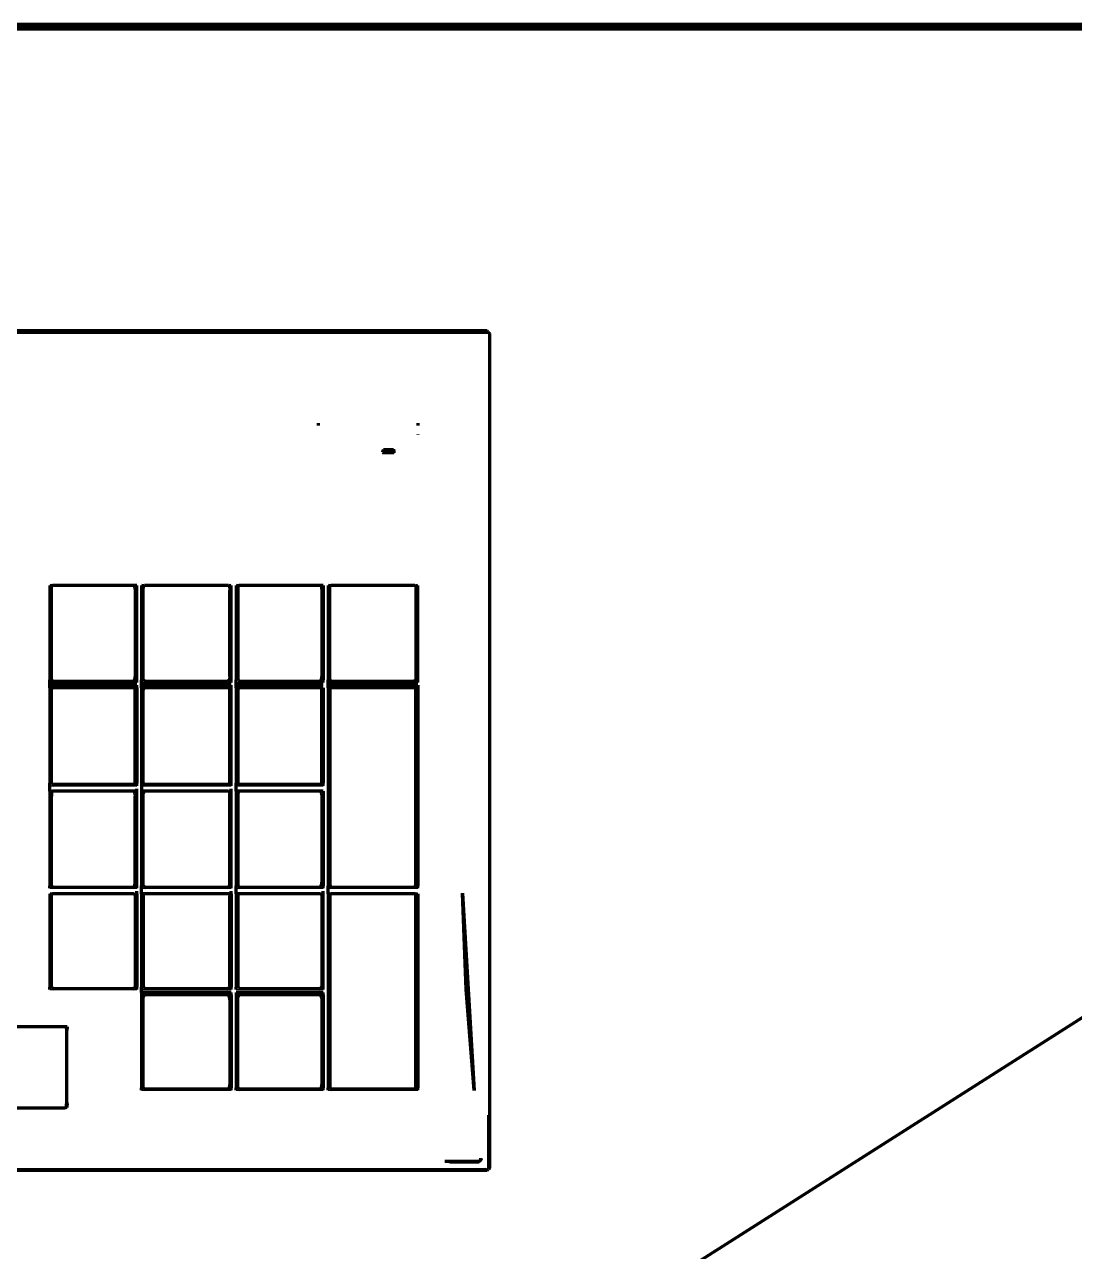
# Model space of a CAD drawing. Header units: millimetres. Extents: x 4307 to 31003, y 2809 to 20009.
# Drawn here: x 16543.6 to 16688.7, y 12619.8 to 12789.3 of the extents above; entities that cross this region are included whole.
import ezdxf

# ---------------------------------------------------------------- set-up
doc = ezdxf.new("R2010")
doc.units = ezdxf.units.MM
doc.layers.add('ProfileEdges', color=7, linetype='Continuous')

msp = doc.modelspace()

# ---------------------------------------------------------------- linework, layer by layer
for p, q in [((16593.09, 12730.2), (16594.63, 12730.2)), ((16593.19, 12730.02), (16593.13, 12730.09)), ((16594.63, 12730.09), (16594.56, 12730.02)), ((16594.69, 12730.2), (16594.63, 12730.2)), ((16547.1, 12698.73), (16547.33, 12698.73)), ((16547.1, 12698.39), (16559.1, 12698.39)), ((16547.33, 12698.73), (16547.62, 12698.73)), ((16558.58, 12698.73), (16558.86, 12698.73)), ((16558.86, 12698.73), (16559.1, 12698.73)), ((16559.78, 12698.73), (16560, 12698.73)), ((16559.78, 12698.39), (16572.17, 12698.39)), ((16560, 12698.73), (16560.3, 12698.73)), ((16571.66, 12698.73), (16571.89, 12698.73)), ((16571.89, 12698.73), (16572.17, 12698.73)), ((16572.85, 12698.73), (16573.07, 12698.73)), ((16572.85, 12698.39), (16584.87, 12698.39)), ((16573.07, 12698.73), (16573.37, 12698.73)), ((16584.36, 12698.73), (16584.63, 12698.73)), ((16584.63, 12698.73), (16584.87, 12698.73)), ((16585.56, 12698.73), (16585.78, 12698.73)), ((16585.56, 12698.39), (16597.92, 12698.39)), ((16585.78, 12698.73), (16585.83, 12698.73)), ((16585.99, 12698.73), (16586.07, 12698.73)), ((16597.4, 12698.73), (16597.7, 12698.73)), ((16597.7, 12698.73), (16597.92, 12698.73)), ((16547.1, 12684.44), (16547.33, 12684.44)), ((16547.1, 12684.1), (16559.1, 12684.1)), ((16547.33, 12684.44), (16558.88, 12684.44)), ((16558.88, 12684.44), (16559.1, 12684.44)), ((16559.78, 12684.44), (16560, 12684.44)), ((16559.78, 12684.1), (16572.17, 12684.1)), ((16560, 12684.44), (16571.95, 12684.44)), ((16571.95, 12684.44), (16572.17, 12684.44)), ((16572.85, 12684.44), (16573.07, 12684.44)), ((16572.85, 12684.1), (16584.87, 12684.1)), ((16573.07, 12684.44), (16584.65, 12684.44)), ((16584.65, 12684.44), (16584.87, 12684.44)), ((16547.1, 12670.27), (16547.33, 12670.27)), ((16547.1, 12669.93), (16559.1, 12669.93)), ((16547.33, 12670.27), (16547.62, 12670.27)), ((16558.58, 12670.27), (16558.86, 12670.27)), ((16558.86, 12670.27), (16559.1, 12670.27)), ((16559.78, 12670.27), (16560, 12670.27)), ((16559.78, 12669.93), (16572.17, 12669.93)), ((16560, 12670.27), (16560.3, 12670.27)), ((16571.66, 12670.27), (16571.95, 12670.27)), ((16571.95, 12670.27), (16572.17, 12670.27)), ((16572.85, 12670.27), (16573.07, 12670.27)), ((16572.85, 12669.93), (16584.87, 12669.93)), ((16573.07, 12670.27), (16573.37, 12670.27)), ((16584.36, 12670.27), (16584.63, 12670.27)), ((16584.63, 12670.27), (16584.87, 12670.27)), ((16585.56, 12670.27), (16585.83, 12670.27)), ((16585.56, 12669.93), (16597.92, 12669.93)), ((16585.99, 12670.27), (16586.07, 12670.27)), ((16597.4, 12670.27), (16597.66, 12670.27)), ((16597.66, 12670.27), (16597.92, 12670.27)), ((16547.1, 12656.27), (16547.33, 12656.27)), ((16547.1, 12655.94), (16559.1, 12655.94)), ((16547.33, 12656.27), (16547.62, 12656.27)), ((16558.58, 12656.27), (16558.88, 12656.27)), ((16558.88, 12656.27), (16559.1, 12656.27)), ((16559.78, 12656.27), (16560.03, 12656.27)), ((16559.78, 12655.94), (16572.17, 12655.94)), ((16560.03, 12656.27), (16560.3, 12656.27)), ((16571.66, 12656.27), (16571.95, 12656.27)), ((16571.95, 12656.27), (16572.17, 12656.27)), ((16572.85, 12656.27), (16573.1, 12656.27)), ((16572.85, 12655.94), (16584.87, 12655.94)), ((16573.1, 12656.27), (16573.37, 12656.27)), ((16584.36, 12656.27), (16584.65, 12656.27)), ((16584.65, 12656.27), (16584.87, 12656.27)), ((16559.78, 12642.35), (16560, 12642.35)), ((16560, 12642.35), (16571.93, 12642.35)), ((16571.93, 12642.35), (16572.17, 12642.35)), ((16572.85, 12642.35), (16573.07, 12642.35)), ((16573.07, 12642.35), (16584.63, 12642.35)), ((16584.63, 12642.35), (16584.87, 12642.35)), ((16585.56, 12642.35), (16585.81, 12642.35)), ((16585.81, 12642.35), (16597.66, 12642.35)), ((16597.66, 12642.35), (16597.92, 12642.35)), ((16559.78, 12642.02), (16572.17, 12642.02)), ((16572.85, 12642.02), (16584.87, 12642.02)), ((16585.56, 12642.02), (16597.92, 12642.02)), ((16549.15, 12639.64), (16549.41, 12639.64)), ((16549.41, 12639.97), (16549.49, 12639.97)), ((16549.41, 12639.64), (16549.49, 12639.64)), ((16607.74, 12631.46), (16607.74, 12639.77)), ((16607.63, 12631.31), (16607.63, 12638.59)), ((16606.46, 12632.07), (16606.76, 12632.46)), ((16606.76, 12632.46), (16606.81, 12632.45)), ((16606.79, 12632.26), (16606.81, 12632.45)), ((16606.81, 12632.49), (16606.81, 12632.45)), ((16607.63, 12631.31), (16607.47, 12631.15)), ((16607.74, 12631.46), (16607.63, 12631.31))]:
    msp.add_line(p, q)
at = {"layer": 'ProfileEdges', "lineweight": 211}
for p, q in [((16762.73, 12789.29), (16295.97, 12789.27)), ((16781.09, 12788.66), (16296.04, 12788.66)), ((16314.41, 12789.05), (16762.71, 12789.05)), ((16308.47, 12746.77), (16607.67, 12746.79)), ((16607.52, 12746.95), (16308.64, 12746.95)), ((16607.67, 12746.79), (16607.52, 12746.95)), ((16607.67, 12746.79), (16607.87, 12746.6)), ((16607.87, 12631.3), (16607.87, 12746.6)), ((16584.21, 12733.86), (16584.21, 12734.2)), ((16597.92, 12734.19), (16597.92, 12733.86)), ((16597.92, 12732.69), (16597.92, 12732.64)), ((16593.13, 12730.57), (16593.13, 12730.44)), ((16593.13, 12730.44), (16593.19, 12730.52)), ((16594.56, 12730.52), (16593.19, 12730.52)), ((16594.63, 12730.44), (16594.56, 12730.52)), ((16594.63, 12730.44), (16594.63, 12730.6)), ((16593.09, 12730.2), (16593.08, 12730.14)), ((16593.08, 12730.14), (16593.13, 12730.09)), ((16593.08, 12730.14), (16594.63, 12730.14)), ((16593.09, 12730.2), (16593.13, 12730.41)), ((16593.13, 12730.41), (16593.13, 12730.44)), ((16594.63, 12730.44), (16594.63, 12730.2)), ((16594.63, 12730.2), (16594.63, 12730.14)), ((16594.63, 12730.14), (16594.63, 12730.09)), ((16594.69, 12730.14), (16594.63, 12730.14)), ((16547.36, 12711.73), (16547.1, 12711.77)), ((16547.1, 12711.77), (16547.1, 12698.73)), ((16547.3, 12711.47), (16547.36, 12711.73)), ((16547.3, 12711.47), (16547.3, 12698.84)), ((16547.36, 12711.73), (16547.48, 12711.77)), ((16557.22, 12711.77), (16547.48, 12711.77)), ((16558.58, 12711.77), (16557.22, 12711.77)), ((16558.8, 12711.71), (16558.58, 12711.77)), ((16559.1, 12711.77), (16558.58, 12711.77)), ((16558.84, 12711.48), (16558.8, 12711.71)), ((16558.84, 12711.48), (16558.91, 12711.09)), ((16558.91, 12711.09), (16558.91, 12699.22)), ((16559.1, 12698.73), (16559.1, 12711.77)), ((16560.04, 12711.73), (16559.78, 12711.77)), ((16559.78, 12711.77), (16559.78, 12698.73)), ((16560.04, 12711.73), (16559.98, 12711.47)), ((16559.98, 12698.84), (16559.98, 12711.47)), ((16560.04, 12711.73), (16560.16, 12711.77)), ((16571.79, 12711.77), (16560.16, 12711.77)), ((16571.79, 12711.77), (16571.91, 12711.73)), ((16572.17, 12711.77), (16571.91, 12711.73)), ((16571.91, 12711.73), (16571.98, 12711.09)), ((16571.98, 12699.22), (16571.98, 12711.09)), ((16572.17, 12698.73), (16572.17, 12711.77)), ((16572.85, 12711.77), (16572.85, 12698.73)), ((16573.11, 12711.73), (16572.85, 12711.77)), ((16573.11, 12711.73), (16573.05, 12711.47)), ((16573.05, 12711.47), (16573.05, 12698.84)), ((16573.11, 12711.73), (16573.23, 12711.77)), ((16582.99, 12711.77), (16573.23, 12711.77)), ((16584.36, 12711.77), (16582.99, 12711.77)), ((16584.57, 12711.71), (16584.36, 12711.77)), ((16584.87, 12711.77), (16584.36, 12711.77)), ((16584.57, 12711.71), (16584.62, 12711.48)), ((16584.62, 12711.48), (16584.68, 12711.09)), ((16584.68, 12711.09), (16584.68, 12699.22)), ((16584.87, 12711.77), (16584.87, 12698.73)), ((16585.81, 12711.73), (16585.56, 12711.77)), ((16585.56, 12711.77), (16585.56, 12698.73)), ((16585.75, 12711.47), (16585.81, 12711.73)), ((16585.75, 12711.47), (16585.75, 12698.84)), ((16585.81, 12711.73), (16585.93, 12711.77)), ((16597.54, 12711.77), (16585.93, 12711.77)), ((16597.54, 12711.77), (16597.66, 12711.73)), ((16597.92, 12711.77), (16597.66, 12711.73)), ((16597.66, 12711.73), (16597.73, 12711.47)), ((16597.73, 12698.84), (16597.73, 12711.47)), ((16597.92, 12698.73), (16597.92, 12711.77)), ((16547.1, 12698.39), (16547.1, 12698.73)), ((16547.1, 12697.98), (16547.1, 12698.39)), ((16547.33, 12698.73), (16547.3, 12698.84)), ((16547.36, 12698.58), (16547.33, 12698.73)), ((16547.62, 12698.49), (16547.36, 12698.58)), ((16558.58, 12698.55), (16547.62, 12698.49)), ((16558.58, 12698.55), (16558.84, 12698.58)), ((16558.84, 12698.58), (16558.86, 12698.73)), ((16558.86, 12698.73), (16558.91, 12699.22)), ((16559.1, 12698.39), (16559.1, 12698.73)), ((16559.78, 12698.39), (16559.78, 12698.73)), ((16559.78, 12697.98), (16559.78, 12698.39)), ((16559.98, 12698.84), (16560, 12698.73)), ((16560, 12698.73), (16560.04, 12698.58)), ((16560.04, 12698.58), (16560.3, 12698.49)), ((16571.66, 12698.55), (16560.3, 12698.49)), ((16571.87, 12698.6), (16571.66, 12698.55)), ((16571.89, 12698.73), (16571.87, 12698.6)), ((16571.91, 12698.83), (16571.89, 12698.73)), ((16571.98, 12699.22), (16571.91, 12698.83)), ((16572.17, 12698.39), (16572.17, 12698.73)), ((16572.85, 12698.39), (16572.85, 12698.73)), ((16572.85, 12697.98), (16572.85, 12698.39)), ((16573.07, 12698.73), (16573.05, 12698.84)), ((16573.11, 12698.58), (16573.07, 12698.73)), ((16573.11, 12698.58), (16573.37, 12698.49)), ((16584.36, 12698.55), (16573.37, 12698.49)), ((16584.36, 12698.55), (16584.62, 12698.58)), ((16584.62, 12698.58), (16584.63, 12698.73)), ((16584.63, 12698.73), (16584.68, 12699.22)), ((16584.87, 12698.39), (16584.87, 12698.73)), ((16585.56, 12698.39), (16585.56, 12698.73)), ((16585.56, 12697.98), (16585.56, 12698.39)), ((16585.75, 12698.84), (16585.78, 12698.73)), ((16585.78, 12698.73), (16585.81, 12698.58)), ((16586.07, 12698.49), (16585.81, 12698.58)), ((16597.4, 12698.55), (16586.07, 12698.49)), ((16597.66, 12698.58), (16597.4, 12698.55)), ((16597.66, 12698.58), (16597.7, 12698.73)), ((16597.7, 12698.73), (16597.73, 12698.84)), ((16597.92, 12698.39), (16597.92, 12698.73)), ((16559.1, 12697.98), (16547.1, 12697.98)), ((16547.1, 12697.64), (16547.1, 12697.98)), ((16547.1, 12697.64), (16547.1, 12684.44)), ((16547.52, 12697.64), (16547.1, 12697.64)), ((16547.4, 12697.58), (16547.3, 12697.34)), ((16547.3, 12697.34), (16547.3, 12684.55)), ((16547.52, 12697.64), (16547.4, 12697.58)), ((16547.62, 12697.69), (16547.52, 12697.64)), ((16558.72, 12697.64), (16547.52, 12697.64)), ((16558.58, 12697.69), (16547.62, 12697.69)), ((16558.58, 12697.69), (16558.72, 12697.64)), ((16558.72, 12697.64), (16558.84, 12697.6)), ((16559.1, 12697.64), (16558.84, 12697.6)), ((16558.84, 12697.6), (16558.91, 12697.34)), ((16558.91, 12684.55), (16558.91, 12697.34)), ((16559.1, 12697.64), (16559.1, 12697.98)), ((16559.1, 12697.64), (16559.1, 12684.44)), ((16572.17, 12697.98), (16559.78, 12697.98)), ((16559.78, 12697.64), (16559.78, 12697.98)), ((16560.2, 12697.64), (16559.78, 12697.64)), ((16559.78, 12697.64), (16559.78, 12684.44)), ((16560.08, 12697.58), (16559.98, 12697.34)), ((16559.98, 12684.55), (16559.98, 12697.34)), ((16560.2, 12697.64), (16560.08, 12697.58)), ((16560.3, 12697.69), (16560.2, 12697.64)), ((16571.79, 12697.64), (16560.2, 12697.64)), ((16571.66, 12697.69), (16560.3, 12697.69)), ((16571.66, 12697.69), (16571.79, 12697.64)), ((16571.79, 12697.64), (16571.91, 12697.6)), ((16572.17, 12697.64), (16571.91, 12697.6)), ((16571.98, 12697.34), (16571.91, 12697.6)), ((16571.98, 12684.55), (16571.98, 12697.34)), ((16572.17, 12697.64), (16572.17, 12697.98)), ((16572.17, 12684.44), (16572.17, 12697.64)), ((16584.87, 12697.98), (16572.85, 12697.98)), ((16572.85, 12697.64), (16572.85, 12697.98)), ((16572.85, 12697.64), (16572.85, 12684.44)), ((16573.27, 12697.64), (16572.85, 12697.64)), ((16573.15, 12697.58), (16573.05, 12697.34)), ((16573.05, 12697.34), (16573.05, 12684.55)), ((16573.27, 12697.64), (16573.15, 12697.58)), ((16573.37, 12697.69), (16573.27, 12697.64)), ((16584.5, 12697.64), (16573.27, 12697.64)), ((16584.36, 12697.69), (16573.37, 12697.69)), ((16584.36, 12697.69), (16584.5, 12697.64)), ((16584.5, 12697.64), (16584.62, 12697.6)), ((16584.87, 12697.64), (16584.62, 12697.6)), ((16584.68, 12697.34), (16584.62, 12697.6)), ((16584.68, 12684.55), (16584.68, 12697.34)), ((16584.87, 12697.64), (16584.87, 12684.44)), ((16597.92, 12697.98), (16585.56, 12697.98)), ((16585.56, 12697.64), (16585.56, 12697.98)), ((16585.81, 12697.6), (16585.56, 12697.64)), ((16585.56, 12697.64), (16585.56, 12670.27)), ((16585.93, 12697.64), (16585.81, 12697.6)), ((16585.81, 12670.37), (16585.81, 12697.6)), ((16586.07, 12697.69), (16585.93, 12697.64)), ((16597.54, 12697.64), (16585.93, 12697.64)), ((16597.4, 12697.69), (16586.07, 12697.69)), ((16597.54, 12697.64), (16597.4, 12697.69)), ((16597.66, 12697.6), (16597.54, 12697.64)), ((16597.92, 12697.64), (16597.66, 12697.6)), ((16597.66, 12670.27), (16597.66, 12697.6)), ((16597.92, 12697.98), (16597.92, 12697.64)), ((16597.92, 12697.64), (16597.92, 12670.27)), ((16547.1, 12684.1), (16547.1, 12684.44)), ((16547.1, 12683.35), (16547.1, 12684.1)), ((16547.1, 12683.35), (16547.1, 12670.27)), ((16547.36, 12683.31), (16547.1, 12683.35)), ((16547.33, 12684.44), (16547.3, 12684.55)), ((16547.3, 12683.05), (16547.36, 12683.31)), ((16547.3, 12683.05), (16547.3, 12670.38)), ((16547.36, 12684.29), (16547.33, 12684.44)), ((16547.36, 12684.29), (16547.62, 12684.2)), ((16547.48, 12683.35), (16547.36, 12683.31)), ((16547.36, 12682.66), (16547.36, 12683.31)), ((16557.22, 12683.35), (16547.48, 12683.35)), ((16558.58, 12684.25), (16547.62, 12684.2)), ((16558.58, 12683.34), (16557.22, 12683.35)), ((16558.84, 12684.29), (16558.58, 12684.25)), ((16559.1, 12683.35), (16558.58, 12683.34)), ((16558.8, 12683.29), (16558.58, 12683.34)), ((16558.84, 12683.06), (16558.8, 12683.29)), ((16558.88, 12684.44), (16558.84, 12684.29)), ((16558.84, 12683.06), (16558.91, 12682.67)), ((16558.91, 12684.55), (16558.88, 12684.44)), ((16559.1, 12684.1), (16559.1, 12684.44)), ((16559.1, 12683.35), (16559.1, 12683.69)), ((16559.1, 12670.27), (16559.1, 12683.35)), ((16559.78, 12684.44), (16559.78, 12684.1)), ((16559.78, 12684.1), (16559.78, 12683.35)), ((16559.78, 12683.35), (16559.78, 12670.27)), ((16560.2, 12683.35), (16559.78, 12683.35)), ((16559.98, 12684.55), (16560, 12684.44)), ((16560.08, 12683.29), (16559.98, 12683.05)), ((16559.98, 12670.38), (16559.98, 12683.05)), ((16560, 12684.44), (16560.04, 12684.29)), ((16560.04, 12684.29), (16560.3, 12684.2)), ((16560.2, 12683.35), (16560.08, 12683.29)), ((16571.79, 12683.35), (16560.2, 12683.35)), ((16571.66, 12684.2), (16560.3, 12684.2)), ((16571.91, 12684.29), (16571.66, 12684.2)), ((16571.79, 12683.35), (16571.91, 12683.31)), ((16571.95, 12684.44), (16571.91, 12684.29)), ((16572.17, 12683.35), (16571.91, 12683.31)), ((16571.91, 12683.31), (16571.98, 12683.05)), ((16571.98, 12684.55), (16571.95, 12684.44)), ((16571.98, 12670.38), (16571.98, 12683.05)), ((16572.17, 12684.1), (16572.17, 12684.44)), ((16572.17, 12683.35), (16572.17, 12683.69)), ((16572.17, 12670.27), (16572.17, 12683.35)), ((16572.85, 12684.1), (16572.85, 12684.44)), ((16572.85, 12683.35), (16572.85, 12684.1)), ((16572.85, 12683.35), (16572.85, 12670.27)), ((16573.27, 12683.35), (16572.85, 12683.35)), ((16573.05, 12684.55), (16573.07, 12684.44)), ((16573.15, 12683.29), (16573.05, 12683.05)), ((16573.05, 12683.05), (16573.05, 12670.38)), ((16573.07, 12684.44), (16573.11, 12684.29)), ((16573.37, 12684.2), (16573.11, 12684.29)), ((16573.27, 12683.35), (16573.15, 12683.29)), ((16582.99, 12683.35), (16573.27, 12683.35)), ((16584.36, 12684.25), (16573.37, 12684.2)), ((16584.36, 12683.34), (16582.99, 12683.35)), ((16584.62, 12684.29), (16584.36, 12684.25)), ((16584.87, 12683.35), (16584.36, 12683.34)), ((16584.57, 12683.29), (16584.36, 12683.34)), ((16584.62, 12683.06), (16584.57, 12683.29)), ((16584.65, 12684.44), (16584.62, 12684.29)), ((16584.62, 12683.06), (16584.68, 12682.67)), ((16584.68, 12684.55), (16584.65, 12684.44)), ((16584.87, 12684.1), (16584.87, 12684.44)), ((16584.87, 12683.35), (16584.87, 12670.27)), ((16558.91, 12670.76), (16558.91, 12682.67)), ((16584.68, 12682.67), (16584.68, 12670.76)), ((16547.1, 12669.93), (16547.1, 12670.27)), ((16547.3, 12670.38), (16547.33, 12670.27)), ((16547.33, 12670.27), (16547.36, 12670.12)), ((16547.62, 12670.03), (16547.36, 12670.12)), ((16558.58, 12670.08), (16547.62, 12670.03)), ((16558.58, 12670.08), (16558.84, 12670.12)), ((16558.84, 12670.12), (16558.86, 12670.27)), ((16558.86, 12670.27), (16558.91, 12670.76)), ((16559.1, 12669.93), (16559.1, 12670.27)), ((16559.1, 12669.18), (16559.1, 12669.52)), ((16559.78, 12669.93), (16559.78, 12670.27)), ((16559.78, 12669.18), (16559.78, 12669.93)), ((16559.98, 12670.38), (16560, 12670.27)), ((16560, 12670.27), (16560.04, 12670.12)), ((16560.04, 12670.12), (16560.3, 12670.03)), ((16571.66, 12670.03), (16560.3, 12670.03)), ((16571.66, 12670.03), (16571.91, 12670.12)), ((16571.95, 12670.27), (16571.91, 12670.12)), ((16571.98, 12670.38), (16571.95, 12670.27)), ((16572.17, 12669.93), (16572.17, 12670.27)), ((16572.17, 12669.18), (16572.17, 12669.52)), ((16572.85, 12669.93), (16572.85, 12670.27)), ((16572.85, 12669.18), (16572.85, 12669.93)), ((16573.05, 12670.38), (16573.07, 12670.27)), ((16573.07, 12670.27), (16573.11, 12670.12)), ((16573.11, 12670.12), (16573.37, 12670.03)), ((16584.36, 12670.08), (16573.37, 12670.03)), ((16584.62, 12670.12), (16584.36, 12670.08)), ((16584.62, 12670.12), (16584.63, 12670.27)), ((16584.63, 12670.27), (16584.68, 12670.76)), ((16584.87, 12669.93), (16584.87, 12670.27)), ((16584.87, 12669.18), (16584.87, 12669.52)), ((16585.56, 12669.93), (16585.56, 12670.27)), ((16585.56, 12669.18), (16585.56, 12669.93)), ((16585.81, 12670.37), (16585.83, 12670.27)), ((16585.83, 12670.27), (16585.81, 12670.12)), ((16586.07, 12670.03), (16585.81, 12670.12)), ((16597.4, 12670.08), (16586.07, 12670.03)), ((16597.66, 12670.12), (16597.4, 12670.08)), ((16597.66, 12670.12), (16597.66, 12670.27)), ((16597.92, 12669.93), (16597.92, 12670.27)), ((16547.1, 12669.18), (16547.1, 12656.27)), ((16547.36, 12669.14), (16547.1, 12669.18)), ((16547.3, 12668.88), (16547.36, 12669.14)), ((16547.3, 12668.88), (16547.3, 12656.39)), ((16547.36, 12669.14), (16547.48, 12669.18)), ((16558.72, 12669.18), (16547.48, 12669.18)), ((16558.72, 12669.18), (16558.84, 12669.14)), ((16559.1, 12669.18), (16558.84, 12669.14)), ((16558.84, 12669.14), (16558.91, 12668.88)), ((16558.91, 12668.88), (16558.91, 12656.39)), ((16559.1, 12669.18), (16559.1, 12656.27)), ((16559.78, 12669.18), (16559.78, 12656.27)), ((16560.2, 12669.18), (16559.78, 12669.18)), ((16559.98, 12668.88), (16560.08, 12669.12)), ((16559.98, 12668.88), (16559.98, 12656.39)), ((16560.2, 12669.18), (16560.08, 12669.12)), ((16571.79, 12669.18), (16560.2, 12669.18)), ((16571.91, 12669.14), (16571.79, 12669.18)), ((16572.17, 12669.18), (16571.91, 12669.14)), ((16571.91, 12669.14), (16571.98, 12668.88)), ((16571.98, 12656.39), (16571.98, 12668.88)), ((16572.17, 12669.18), (16572.17, 12656.27)), ((16572.85, 12669.18), (16572.85, 12656.27)), ((16573.27, 12669.18), (16572.85, 12669.18)), ((16573.05, 12668.88), (16573.15, 12669.12)), ((16573.05, 12668.88), (16573.05, 12656.39)), ((16573.27, 12669.18), (16573.15, 12669.12)), ((16584.5, 12669.18), (16573.27, 12669.18)), ((16584.5, 12669.18), (16584.62, 12669.14)), ((16584.87, 12669.18), (16584.62, 12669.14)), ((16584.62, 12669.14), (16584.68, 12668.88)), ((16584.68, 12668.88), (16584.68, 12656.39)), ((16584.87, 12656.27), (16584.87, 12669.18)), ((16585.56, 12669.18), (16585.56, 12642.35)), ((16585.81, 12669.14), (16585.56, 12669.18)), ((16585.93, 12669.18), (16585.81, 12669.14)), ((16585.81, 12642.35), (16585.81, 12669.14)), ((16597.54, 12669.18), (16585.93, 12669.18)), ((16597.66, 12669.14), (16597.54, 12669.18)), ((16597.92, 12669.18), (16597.66, 12669.14)), ((16597.66, 12642.35), (16597.66, 12669.14)), ((16597.92, 12669.18), (16597.92, 12642.35)), ((16604.6, 12655.94), (16604.11, 12669.24)), ((16604.11, 12669.24), (16605.73, 12641.97)), ((16547.1, 12655.94), (16547.1, 12656.27)), ((16547.3, 12656.39), (16547.33, 12656.27)), ((16547.33, 12656.27), (16547.36, 12656.12)), ((16547.36, 12656.12), (16547.62, 12656.03)), ((16558.58, 12656.03), (16547.62, 12656.03)), ((16558.58, 12656.03), (16558.84, 12656.12)), ((16558.88, 12656.27), (16558.84, 12656.12)), ((16558.91, 12656.39), (16558.88, 12656.27)), ((16559.1, 12655.94), (16559.1, 12656.27)), ((16559.78, 12655.94), (16559.78, 12656.27)), ((16559.78, 12655.52), (16559.78, 12655.94)), ((16560.03, 12656.27), (16559.98, 12656.39)), ((16560.08, 12656.14), (16560.03, 12656.27)), ((16560.3, 12656.03), (16560.08, 12656.14)), ((16571.66, 12656.03), (16560.3, 12656.03)), ((16571.66, 12656.03), (16571.91, 12656.12)), ((16571.95, 12656.27), (16571.91, 12656.12)), ((16571.98, 12656.39), (16571.95, 12656.27)), ((16572.17, 12655.94), (16572.17, 12656.27)), ((16572.85, 12655.94), (16572.85, 12656.27)), ((16573.1, 12656.27), (16573.05, 12656.39)), ((16573.15, 12656.14), (16573.1, 12656.27)), ((16573.37, 12656.03), (16573.15, 12656.14)), ((16584.36, 12656.03), (16573.37, 12656.03)), ((16584.36, 12656.03), (16584.62, 12656.12)), ((16584.65, 12656.27), (16584.62, 12656.12)), ((16584.68, 12656.39), (16584.65, 12656.27)), ((16584.87, 12655.94), (16584.87, 12656.27)), ((16605.73, 12641.97), (16604.6, 12655.94)), ((16572.17, 12655.52), (16559.78, 12655.52)), ((16559.78, 12655.52), (16559.78, 12655.19)), ((16559.78, 12655.19), (16559.78, 12642.35)), ((16560.2, 12655.19), (16559.78, 12655.19)), ((16560.08, 12655.13), (16559.98, 12654.88)), ((16559.98, 12642.47), (16559.98, 12654.88)), ((16560.2, 12655.19), (16560.08, 12655.13)), ((16560.3, 12655.23), (16560.2, 12655.19)), ((16570.24, 12655.19), (16560.2, 12655.19)), ((16570.24, 12655.19), (16560.3, 12655.23)), ((16571.66, 12655.18), (16570.24, 12655.19)), ((16572.17, 12655.19), (16571.66, 12655.18)), ((16571.87, 12655.13), (16571.66, 12655.18)), ((16571.91, 12654.9), (16571.87, 12655.13)), ((16571.98, 12654.51), (16571.91, 12654.9)), ((16571.98, 12654.51), (16571.98, 12642.84)), ((16572.17, 12655.19), (16572.17, 12655.52)), ((16572.17, 12655.19), (16572.17, 12642.35)), ((16584.87, 12655.52), (16572.85, 12655.52)), ((16572.85, 12655.52), (16572.85, 12655.19)), ((16572.85, 12655.19), (16572.85, 12642.35)), ((16573.27, 12655.19), (16572.85, 12655.19)), ((16573.15, 12655.13), (16573.05, 12654.88)), ((16573.05, 12642.47), (16573.05, 12654.88)), ((16573.27, 12655.19), (16573.15, 12655.13)), ((16573.37, 12655.23), (16573.27, 12655.19)), ((16582.99, 12655.19), (16573.27, 12655.19)), ((16582.99, 12655.19), (16573.37, 12655.23)), ((16584.36, 12655.18), (16582.99, 12655.19)), ((16584.87, 12655.19), (16584.36, 12655.18)), ((16584.57, 12655.13), (16584.36, 12655.18)), ((16584.62, 12654.9), (16584.57, 12655.13)), ((16584.62, 12654.9), (16584.68, 12654.51)), ((16584.68, 12654.51), (16584.68, 12642.84)), ((16584.87, 12655.19), (16584.87, 12655.52)), ((16584.87, 12655.19), (16584.87, 12642.35)), ((16624.26, 12610.44), (16689.81, 12652.11)), ((16549.39, 12650.78), (16537.81, 12650.78)), ((16549.39, 12650.78), (16549.41, 12650.68)), ((16549.49, 12650.78), (16549.39, 12650.78)), ((16549.47, 12650.29), (16549.41, 12650.68)), ((16549.49, 12650.78), (16549.47, 12650.29)), ((16549.47, 12640.28), (16549.47, 12650.29)), ((16559.78, 12642.02), (16559.78, 12642.35)), ((16559.98, 12642.47), (16560, 12642.35)), ((16560, 12642.35), (16560.04, 12642.21)), ((16571.91, 12642.21), (16571.93, 12642.35)), ((16571.93, 12642.35), (16571.98, 12642.84)), ((16572.17, 12642.02), (16572.17, 12642.35)), ((16572.85, 12642.02), (16572.85, 12642.35)), ((16573.05, 12642.47), (16573.07, 12642.35)), ((16573.07, 12642.35), (16573.11, 12642.21)), ((16584.62, 12642.21), (16584.63, 12642.35)), ((16584.63, 12642.35), (16584.68, 12642.84)), ((16584.87, 12642.02), (16584.87, 12642.35)), ((16585.56, 12642.02), (16585.56, 12642.35)), ((16585.81, 12642.35), (16585.81, 12642.21)), ((16597.66, 12642.21), (16597.66, 12642.35)), ((16597.92, 12642.02), (16597.92, 12642.35)), ((16560.04, 12642.21), (16560.3, 12642.11)), ((16571.66, 12642.11), (16560.3, 12642.11)), ((16571.91, 12642.21), (16571.66, 12642.11)), ((16573.11, 12642.21), (16573.37, 12642.11)), ((16584.36, 12642.11), (16573.37, 12642.11)), ((16584.62, 12642.21), (16584.36, 12642.11)), ((16585.81, 12642.21), (16586.07, 12642.11)), ((16597.4, 12642.17), (16586.07, 12642.11)), ((16597.66, 12642.21), (16597.4, 12642.17)), ((16549.15, 12639.55), (16538.1, 12639.55)), ((16549.41, 12639.64), (16549.15, 12639.55)), ((16549.41, 12639.97), (16549.47, 12640.28)), ((16549.41, 12639.64), (16549.41, 12639.97)), ((16549.47, 12640.28), (16549.49, 12639.97)), ((16549.49, 12639.64), (16549.49, 12639.97)), ((16601.67, 12632.23), (16606.48, 12632.23)), ((16606.48, 12632.23), (16606.42, 12632.12)), ((16606.48, 12632.23), (16606.66, 12632.42)), ((16606.66, 12632.42), (16606.66, 12632.66)), ((16606.76, 12632.46), (16606.66, 12632.42)), ((16606.76, 12632.46), (16606.76, 12632.55)), ((16308.64, 12630.97), (16607.52, 12630.97)), ((16308.76, 12631.08), (16607.4, 12631.08)), ((16602.47, 12632.08), (16602.28, 12632.12)), ((16606.42, 12632.12), (16602.47, 12632.08)), ((16606.42, 12632.08), (16602.47, 12632.08)), ((16606.42, 12632.12), (16606.42, 12632.08)), ((16607.4, 12631.08), (16607.47, 12631.15)), ((16607.65, 12631.11), (16607.47, 12631.15)), ((16607.52, 12630.97), (16607.65, 12631.11)), ((16607.65, 12631.11), (16607.69, 12631.11)), ((16607.87, 12631.3), (16607.69, 12631.11))]:
    msp.add_line(p, q, dxfattribs=at)

doc.saveas('drawing.dxf')
